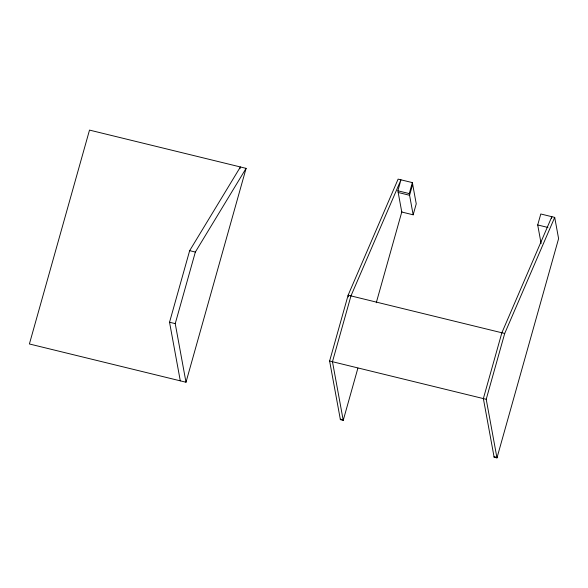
<?xml version="1.0" encoding="UTF-8"?>
<svg xmlns="http://www.w3.org/2000/svg" width="588" height="588" viewBox="0 0 588 588"><rect width="100%" height="100%" fill="white"/><g stroke="black" fill="none" stroke-linecap="round" stroke-linejoin="round"><path stroke-width="0.88" d="M180.296 380.848L169.542 322.239L189.659 250.664L240.404 166.963L239.911 168.734M185.992 382.237L175.239 323.628L195.348 252.054L246.1 168.359L89.508 130.095L29.4 343.973L185.992 382.237L246.1 168.359M329.618 361.017L348.118 295.205L398.113 179.127L412.35 182.603L416.245 203.838L413.158 214.811L401.773 212.025L397.878 190.791L400.957 179.825L350.962 295.904L332.47 361.716L343.23 420.339L340.379 419.641L329.618 361.017L486.217 399.281L496.97 457.905L494.126 457.207L483.365 398.583L501.865 332.771L551.853 216.693L551.382 218.383M343.23 420.339L357.886 368.169M376.276 302.739L401.876 211.665M413.158 214.811L409.263 193.577L412.35 182.603M412.658 184.301L409.579 195.275L398.186 192.489M486.217 399.281L504.71 333.469L554.705 217.391L540.791 213.988L537.704 224.954L541.114 243.535M496.97 457.905L558.6 238.625L554.705 217.391M494.126 457.207L496.897 457.486L494.045 456.744M397.878 190.791L409.263 193.577M537.704 224.954L547.92 227.453M189.659 250.664L195.348 252.054M504.71 333.469L348.118 295.205L348.427 296.903M169.542 322.239L175.239 323.628M340.298 419.178L343.149 419.92"/></g></svg>
